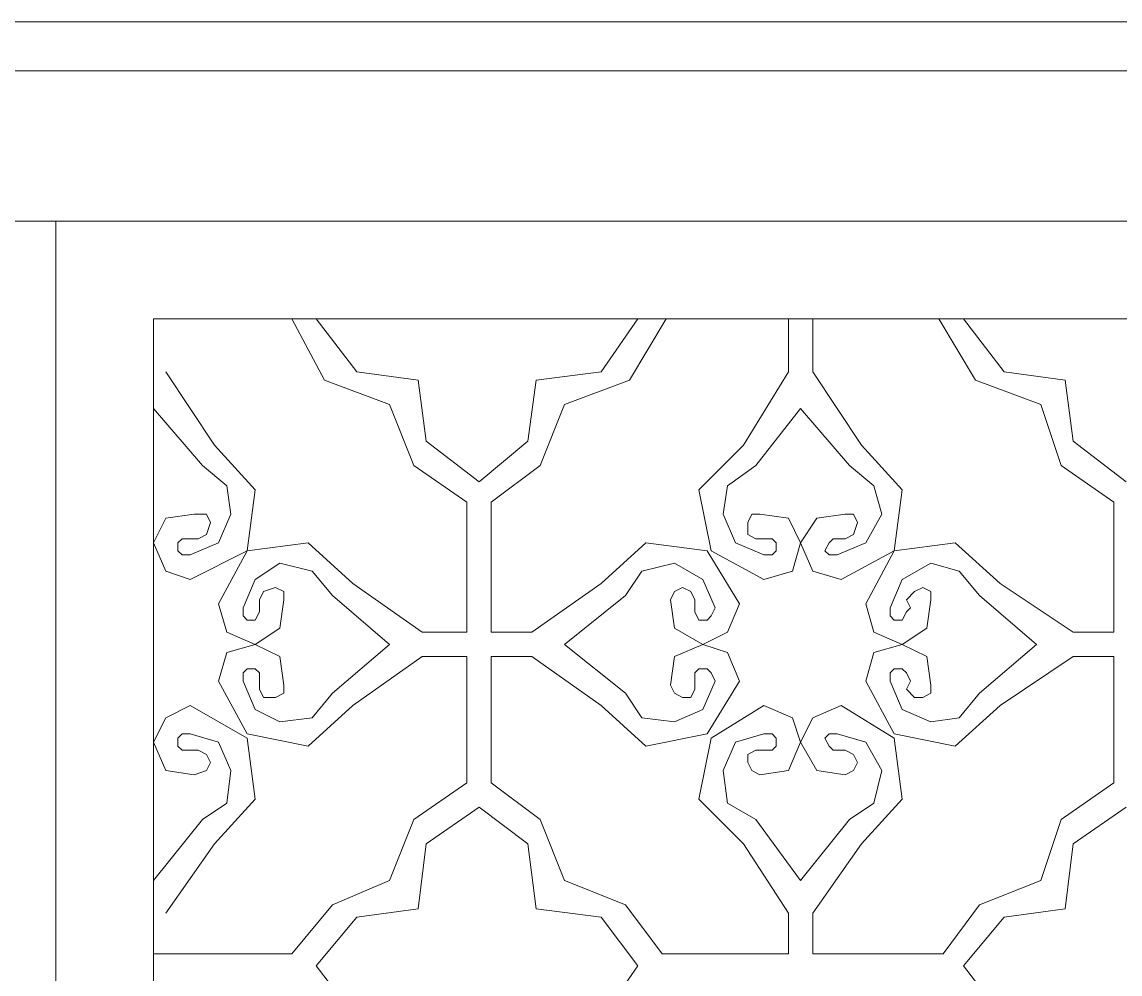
# Model space of a CAD drawing. Header units: centimetres. Extents: x -8.5 to 8.6, y -10.1 to 9.2.
# Drawn here: x -0.12 to 5.4, y 4.43 to 9.22 of the extents above; entities that cross this region are included whole.
import ezdxf

# ---------------------------------------------------------------- set-up
doc = ezdxf.new("R2010")
doc.units = ezdxf.units.CM
doc.header["$MEASUREMENT"] = 0
doc.layers.add('layer 1', color=7, linetype='Continuous')

msp = doc.modelspace()

# ---------------------------------------------------------------- linework, layer by layer
at = {"layer": 'layer 1', "color": 250, "lineweight": 0}
for points, knots in [([(-8.4921, 9.22005), (-8.4921, 9.22005), (8.56713, 9.22005), (8.56713, 9.22005), (8.56713, 9.22005), (8.56713, 9.22005), (8.56713, -10.09188), (8.56713, -10.09188), (8.56713, -10.09188), (8.56713, -10.09188), (-8.4921, -10.09188), (-8.4921, -10.09188), (-8.4921, -10.09188), (-8.4921, -10.09188), (-8.4921, 9.22005), (-8.4921, 9.22005)], [0, 0, 0, 0, 0.25, 0.25, 0.25, 0.25, 0.5, 0.5, 0.5, 0.5, 0.75, 0.75, 0.75, 0.75, 1, 1, 1, 1]), ([(-8.4921, 9.22005), (-8.4921, 9.22005), (8.56713, 9.22005), (8.56713, 9.22005), (8.56713, 9.22005), (8.56713, 9.22005), (8.56713, -10.09188), (8.56713, -10.09188), (8.56713, -10.09188), (8.56713, -10.09188), (-8.4921, -10.09188), (-8.4921, -10.09188), (-8.4921, -10.09188), (-8.4921, -10.09188), (-8.4921, 9.22005), (-8.4921, 9.22005)], [0, 0, 0, 0, 0.25, 0.25, 0.25, 0.25, 0.5, 0.5, 0.5, 0.5, 0.75, 0.75, 0.75, 0.75, 1, 1, 1, 1]), ([(-8.22578, 8.97452), (-8.22578, 8.97452), (8.32133, 8.97452), (8.32133, 8.97452), (8.32133, 8.97452), (8.32133, 8.97452), (8.32133, -9.84608), (8.32133, -9.84608), (8.32133, -9.84608), (8.32133, -9.84608), (-8.22578, -9.84608), (-8.22578, -9.84608), (-8.22578, -9.84608), (-8.22578, -9.84608), (-8.22578, 8.97452), (-8.22578, 8.97452)], [0, 0, 0, 0, 0.25, 0.25, 0.25, 0.25, 0.5, 0.5, 0.5, 0.5, 0.75, 0.75, 0.75, 0.75, 1, 1, 1, 1]), ([(-8.22578, 8.97452), (-8.22578, 8.97452), (8.32133, 8.97452), (8.32133, 8.97452), (8.32133, 8.97452), (8.32133, 8.97452), (8.32133, -9.84608), (8.32133, -9.84608), (8.32133, -9.84608), (8.32133, -9.84608), (-8.22578, -9.84608), (-8.22578, -9.84608), (-8.22578, -9.84608), (-8.22578, -9.84608), (-8.22578, 8.97452), (-8.22578, 8.97452)], [0, 0, 0, 0, 0.25, 0.25, 0.25, 0.25, 0.5, 0.5, 0.5, 0.5, 0.75, 0.75, 0.75, 0.75, 1, 1, 1, 1]), ([(-7.48865, 8.2166), (-7.48865, 8.2166), (7.56368, 8.2166), (7.56368, 8.2166), (7.56368, 8.2166), (7.56368, 8.2166), (7.56368, -9.08816), (7.56368, -9.08816), (7.56368, -9.08816), (7.56368, -9.08816), (-7.48865, -9.08816), (-7.48865, -9.08816), (-7.48865, -9.08816), (-7.48865, -9.08816), (-7.48865, 8.2166), (-7.48865, 8.2166)], [0, 0, 0, 0, 0.25, 0.25, 0.25, 0.25, 0.5, 0.5, 0.5, 0.5, 0.75, 0.75, 0.75, 0.75, 1, 1, 1, 1]), ([(-7.48865, 8.2166), (-7.48865, 8.2166), (7.56368, 8.2166), (7.56368, 8.2166), (7.56368, 8.2166), (7.56368, 8.2166), (7.56368, -9.08816), (7.56368, -9.08816), (7.56368, -9.08816), (7.56368, -9.08816), (-7.48865, -9.08816), (-7.48865, -9.08816), (-7.48865, -9.08816), (-7.48865, -9.08816), (-7.48865, 8.2166), (-7.48865, 8.2166)], [0, 0, 0, 0, 0.25, 0.25, 0.25, 0.25, 0.5, 0.5, 0.5, 0.5, 0.75, 0.75, 0.75, 0.75, 1, 1, 1, 1]), ([(0.04791, 8.2166), (0.04791, 8.2166), (0.04791, -9.08816), (0.04791, -9.08816), (0.04791, -9.08816), (0.04791, -9.08816), (0.04791, 8.2166), (0.04791, 8.2166)], [0, 0, 0, 0, 0.5, 0.5, 0.5, 0.5, 1, 1, 1, 1]), ([(7.05182, -8.59683), (7.05182, -8.59683), (7.05182, 7.72527), (7.05182, 7.72527), (7.05182, 7.72527), (7.05182, 7.72527), (0.53924, 7.72527), (0.53924, 7.72527), (0.53924, 7.72527), (0.53924, 7.72527), (0.53924, -8.59683), (0.53924, -8.59683), (0.53924, -8.59683), (0.53924, -8.59683), (7.05182, -8.59683), (7.05182, -8.59683)], [0, 0, 0, 0, 0.25, 0.25, 0.25, 0.25, 0.5, 0.5, 0.5, 0.5, 0.75, 0.75, 0.75, 0.75, 1, 1, 1, 1]), ([(1.23558, 7.72527), (1.23558, 7.72527), (1.39953, 7.41789), (1.39953, 7.41789), (1.39953, 7.41789), (1.39953, 7.41789), (1.72717, 7.29499), (1.72717, 7.29499)], [0, 0, 0, 0, 0.5, 0.5, 0.5, 0.5, 1, 1, 1, 1]), ([(1.35848, 7.72527), (1.35848, 7.72527), (1.56322, 7.45894), (1.56322, 7.45894), (1.56322, 7.45894), (1.56322, 7.45894), (1.8706, 7.41789), (1.8706, 7.41789)], [0, 0, 0, 0, 0.5, 0.5, 0.5, 0.5, 1, 1, 1, 1]), ([(3.26301, 6.27127), (3.26301, 6.27127), (3.26301, 6.31207), (3.26301, 6.31207), (3.26301, 6.31207), (3.26301, 6.31207), (3.24249, 6.35312), (3.24249, 6.35312), (3.24249, 6.35312), (3.24249, 6.35312), (3.20169, 6.37365), (3.20169, 6.37365), (3.20169, 6.37365), (3.20169, 6.37365), (3.16064, 6.35312), (3.16064, 6.35312), (3.16064, 6.35312), (3.16064, 6.35312), (3.14011, 6.31207), (3.14011, 6.31207), (3.14011, 6.31207), (3.14011, 6.31207), (3.16064, 6.16864), (3.16064, 6.16864), (3.16064, 6.16864), (3.16064, 6.16864), (3.30407, 6.08679), (3.30407, 6.08679), (3.30407, 6.08679), (3.30407, 6.08679), (3.42696, 6.14838), (3.42696, 6.14838), (3.42696, 6.14838), (3.42696, 6.14838), (3.48828, 6.29154), (3.48828, 6.29154), (3.48828, 6.29154), (3.48828, 6.29154), (3.32459, 6.55786), (3.32459, 6.55786), (3.32459, 6.55786), (3.32459, 6.55786), (3.01721, 6.59892), (3.01721, 6.59892), (3.01721, 6.59892), (3.01721, 6.59892), (2.79194, 6.39391), (2.79194, 6.39391), (2.79194, 6.39391), (2.79194, 6.39391), (2.44378, 6.14838), (2.44378, 6.14838), (2.44378, 6.14838), (2.44378, 6.14838), (2.23903, 6.14838), (2.23903, 6.14838), (2.23903, 6.14838), (2.23903, 6.14838), (2.23903, 6.80366), (2.23903, 6.80366), (2.23903, 6.80366), (2.23903, 6.80366), (2.48483, 6.98788), (2.48483, 6.98788), (2.48483, 6.98788), (2.48483, 6.98788), (2.60773, 7.29499), (2.60773, 7.29499), (2.60773, 7.29499), (2.60773, 7.29499), (2.93537, 7.41789), (2.93537, 7.41789), (2.93537, 7.41789), (2.93537, 7.41789), (3.11959, 7.72527), (3.11959, 7.72527)], [0, 0, 0, 0, 0.0526316, 0.0526316, 0.0526316, 0.0526316, 0.1052632, 0.1052632, 0.1052632, 0.1052632, 0.1578947, 0.1578947, 0.1578947, 0.1578947, 0.2105263, 0.2105263, 0.2105263, 0.2105263, 0.2631579, 0.2631579, 0.2631579, 0.2631579, 0.3157895, 0.3157895, 0.3157895, 0.3157895, 0.3684211, 0.3684211, 0.3684211, 0.3684211, 0.4210526, 0.4210526, 0.4210526, 0.4210526, 0.4736842, 0.4736842, 0.4736842, 0.4736842, 0.5263158, 0.5263158, 0.5263158, 0.5263158, 0.5789474, 0.5789474, 0.5789474, 0.5789474, 0.6315789, 0.6315789, 0.6315789, 0.6315789, 0.6842105, 0.6842105, 0.6842105, 0.6842105, 0.7368421, 0.7368421, 0.7368421, 0.7368421, 0.7894737, 0.7894737, 0.7894737, 0.7894737, 0.8421053, 0.8421053, 0.8421053, 0.8421053, 0.8947368, 0.8947368, 0.8947368, 0.8947368, 0.9473684, 0.9473684, 0.9473684, 0.9473684, 1, 1, 1, 1]), ([(2.4643, 7.41789), (2.4643, 7.41789), (2.79194, 7.45894), (2.79194, 7.45894), (2.79194, 7.45894), (2.79194, 7.45894), (2.97642, 7.72527), (2.97642, 7.72527)], [0, 0, 0, 0, 0.5, 0.5, 0.5, 0.5, 1, 1, 1, 1]), ([(3.73408, 7.72527), (3.73408, 7.72527), (3.73408, 7.45894), (3.73408, 7.45894), (3.73408, 7.45894), (3.73408, 7.45894), (3.50881, 7.09025), (3.50881, 7.09025), (3.50881, 7.09025), (3.50881, 7.09025), (3.28354, 6.86498), (3.28354, 6.86498), (3.28354, 6.86498), (3.28354, 6.86498), (3.34486, 6.55786), (3.34486, 6.55786), (3.34486, 6.55786), (3.34486, 6.55786), (3.61118, 6.41444), (3.61118, 6.41444), (3.61118, 6.41444), (3.61118, 6.41444), (3.75461, 6.45549), (3.75461, 6.45549), (3.75461, 6.45549), (3.75461, 6.45549), (3.7954, 6.59892), (3.7954, 6.59892), (3.7954, 6.59892), (3.7954, 6.59892), (3.73408, 6.72182), (3.73408, 6.72182), (3.73408, 6.72182), (3.73408, 6.72182), (3.59065, 6.74208), (3.59065, 6.74208), (3.59065, 6.74208), (3.59065, 6.74208), (3.54986, 6.74208), (3.54986, 6.74208), (3.54986, 6.74208), (3.54986, 6.74208), (3.52934, 6.70129), (3.52934, 6.70129), (3.52934, 6.70129), (3.52934, 6.70129), (3.52934, 6.63971), (3.52934, 6.63971), (3.52934, 6.63971), (3.52934, 6.63971), (3.57013, 6.61918), (3.57013, 6.61918), (3.57013, 6.61918), (3.57013, 6.61918), (3.61118, 6.61918), (3.61118, 6.61918)], [0, 0, 0, 0, 0.0714286, 0.0714286, 0.0714286, 0.0714286, 0.1428571, 0.1428571, 0.1428571, 0.1428571, 0.2142857, 0.2142857, 0.2142857, 0.2142857, 0.2857143, 0.2857143, 0.2857143, 0.2857143, 0.3571429, 0.3571429, 0.3571429, 0.3571429, 0.4285714, 0.4285714, 0.4285714, 0.4285714, 0.5, 0.5, 0.5, 0.5, 0.5714286, 0.5714286, 0.5714286, 0.5714286, 0.6428571, 0.6428571, 0.6428571, 0.6428571, 0.7142857, 0.7142857, 0.7142857, 0.7142857, 0.7857143, 0.7857143, 0.7857143, 0.7857143, 0.8571429, 0.8571429, 0.8571429, 0.8571429, 0.9285714, 0.9285714, 0.9285714, 0.9285714, 1, 1, 1, 1]), ([(3.97988, 6.61918), (3.97988, 6.61918), (4.02067, 6.61918), (4.02067, 6.61918), (4.02067, 6.61918), (4.02067, 6.61918), (4.06172, 6.63971), (4.06172, 6.63971), (4.06172, 6.63971), (4.06172, 6.63971), (4.08225, 6.70129), (4.08225, 6.70129), (4.08225, 6.70129), (4.08225, 6.70129), (4.06172, 6.74208), (4.06172, 6.74208), (4.06172, 6.74208), (4.06172, 6.74208), (4.02067, 6.74208), (4.02067, 6.74208), (4.02067, 6.74208), (4.02067, 6.74208), (3.87751, 6.72182), (3.87751, 6.72182), (3.87751, 6.72182), (3.87751, 6.72182), (3.7954, 6.59892), (3.7954, 6.59892), (3.7954, 6.59892), (3.7954, 6.59892), (3.85698, 6.45549), (3.85698, 6.45549), (3.85698, 6.45549), (3.85698, 6.45549), (4.0004, 6.41444), (4.0004, 6.41444), (4.0004, 6.41444), (4.0004, 6.41444), (4.26647, 6.55786), (4.26647, 6.55786), (4.26647, 6.55786), (4.26647, 6.55786), (4.30752, 6.86498), (4.30752, 6.86498), (4.30752, 6.86498), (4.30752, 6.86498), (4.10278, 7.09025), (4.10278, 7.09025), (4.10278, 7.09025), (4.10278, 7.09025), (3.85698, 7.45894), (3.85698, 7.45894), (3.85698, 7.45894), (3.85698, 7.45894), (3.85698, 7.72527), (3.85698, 7.72527)], [0, 0, 0, 0, 0.0714286, 0.0714286, 0.0714286, 0.0714286, 0.1428571, 0.1428571, 0.1428571, 0.1428571, 0.2142857, 0.2142857, 0.2142857, 0.2142857, 0.2857143, 0.2857143, 0.2857143, 0.2857143, 0.3571429, 0.3571429, 0.3571429, 0.3571429, 0.4285714, 0.4285714, 0.4285714, 0.4285714, 0.5, 0.5, 0.5, 0.5, 0.5714286, 0.5714286, 0.5714286, 0.5714286, 0.6428571, 0.6428571, 0.6428571, 0.6428571, 0.7142857, 0.7142857, 0.7142857, 0.7142857, 0.7857143, 0.7857143, 0.7857143, 0.7857143, 0.8571429, 0.8571429, 0.8571429, 0.8571429, 0.9285714, 0.9285714, 0.9285714, 0.9285714, 1, 1, 1, 1]), ([(4.49174, 7.72527), (4.49174, 7.72527), (4.67622, 7.41789), (4.67622, 7.41789), (4.67622, 7.41789), (4.67622, 7.41789), (5.00386, 7.29499), (5.00386, 7.29499), (5.00386, 7.29499), (5.00386, 7.29499), (5.10623, 6.98788), (5.10623, 6.98788), (5.10623, 6.98788), (5.10623, 6.98788), (5.37229, 6.80366), (5.37229, 6.80366), (5.37229, 6.80366), (5.37229, 6.80366), (5.37229, 6.14838), (5.37229, 6.14838), (5.37229, 6.14838), (5.37229, 6.14838), (5.16755, 6.14838), (5.16755, 6.14838), (5.16755, 6.14838), (5.16755, 6.14838), (4.79911, 6.39391), (4.79911, 6.39391), (4.79911, 6.39391), (4.79911, 6.39391), (4.57384, 6.59892), (4.57384, 6.59892), (4.57384, 6.59892), (4.57384, 6.59892), (4.26647, 6.55786), (4.26647, 6.55786), (4.26647, 6.55786), (4.26647, 6.55786), (4.1233, 6.29154), (4.1233, 6.29154), (4.1233, 6.29154), (4.1233, 6.29154), (4.16409, 6.14838), (4.16409, 6.14838), (4.16409, 6.14838), (4.16409, 6.14838), (4.30752, 6.08679), (4.30752, 6.08679), (4.30752, 6.08679), (4.30752, 6.08679), (4.43042, 6.16864), (4.43042, 6.16864), (4.43042, 6.16864), (4.43042, 6.16864), (4.45094, 6.31207), (4.45094, 6.31207), (4.45094, 6.31207), (4.45094, 6.31207), (4.45094, 6.35312), (4.45094, 6.35312), (4.45094, 6.35312), (4.45094, 6.35312), (4.40989, 6.37365), (4.40989, 6.37365), (4.40989, 6.37365), (4.40989, 6.37365), (4.36884, 6.35312), (4.36884, 6.35312), (4.36884, 6.35312), (4.36884, 6.35312), (4.32805, 6.31207), (4.32805, 6.31207), (4.32805, 6.31207), (4.32805, 6.31207), (4.34857, 6.27127), (4.34857, 6.27127)], [0, 0, 0, 0, 0.0526316, 0.0526316, 0.0526316, 0.0526316, 0.1052632, 0.1052632, 0.1052632, 0.1052632, 0.1578947, 0.1578947, 0.1578947, 0.1578947, 0.2105263, 0.2105263, 0.2105263, 0.2105263, 0.2631579, 0.2631579, 0.2631579, 0.2631579, 0.3157895, 0.3157895, 0.3157895, 0.3157895, 0.3684211, 0.3684211, 0.3684211, 0.3684211, 0.4210526, 0.4210526, 0.4210526, 0.4210526, 0.4736842, 0.4736842, 0.4736842, 0.4736842, 0.5263158, 0.5263158, 0.5263158, 0.5263158, 0.5789474, 0.5789474, 0.5789474, 0.5789474, 0.6315789, 0.6315789, 0.6315789, 0.6315789, 0.6842105, 0.6842105, 0.6842105, 0.6842105, 0.7368421, 0.7368421, 0.7368421, 0.7368421, 0.7894737, 0.7894737, 0.7894737, 0.7894737, 0.8421053, 0.8421053, 0.8421053, 0.8421053, 0.8947368, 0.8947368, 0.8947368, 0.8947368, 0.9473684, 0.9473684, 0.9473684, 0.9473684, 1, 1, 1, 1]), ([(4.61463, 7.72527), (4.61463, 7.72527), (4.81938, 7.45894), (4.81938, 7.45894), (4.81938, 7.45894), (4.81938, 7.45894), (5.12676, 7.41789), (5.12676, 7.41789)], [0, 0, 0, 0, 0.5, 0.5, 0.5, 0.5, 1, 1, 1, 1]), ([(0.72372, 6.61918), (0.72372, 6.61918), (0.76451, 6.61918), (0.76451, 6.61918), (0.76451, 6.61918), (0.76451, 6.61918), (0.80556, 6.63971), (0.80556, 6.63971), (0.80556, 6.63971), (0.80556, 6.63971), (0.82609, 6.70129), (0.82609, 6.70129), (0.82609, 6.70129), (0.82609, 6.70129), (0.80556, 6.74208), (0.80556, 6.74208), (0.80556, 6.74208), (0.80556, 6.74208), (0.74398, 6.74208), (0.74398, 6.74208), (0.74398, 6.74208), (0.74398, 6.74208), (0.60082, 6.72182), (0.60082, 6.72182), (0.60082, 6.72182), (0.60082, 6.72182), (0.53924, 6.59892), (0.53924, 6.59892), (0.53924, 6.59892), (0.53924, 6.59892), (0.60082, 6.45549), (0.60082, 6.45549), (0.60082, 6.45549), (0.60082, 6.45549), (0.72372, 6.41444), (0.72372, 6.41444), (0.72372, 6.41444), (0.72372, 6.41444), (1.01031, 6.55786), (1.01031, 6.55786), (1.01031, 6.55786), (1.01031, 6.55786), (1.05136, 6.86498), (1.05136, 6.86498), (1.05136, 6.86498), (1.05136, 6.86498), (0.84662, 7.09025), (0.84662, 7.09025), (0.84662, 7.09025), (0.84662, 7.09025), (0.60082, 7.45894), (0.60082, 7.45894)], [0, 0, 0, 0, 0.0769231, 0.0769231, 0.0769231, 0.0769231, 0.1538462, 0.1538462, 0.1538462, 0.1538462, 0.2307692, 0.2307692, 0.2307692, 0.2307692, 0.3076923, 0.3076923, 0.3076923, 0.3076923, 0.3846154, 0.3846154, 0.3846154, 0.3846154, 0.4615385, 0.4615385, 0.4615385, 0.4615385, 0.5384615, 0.5384615, 0.5384615, 0.5384615, 0.6153846, 0.6153846, 0.6153846, 0.6153846, 0.6923077, 0.6923077, 0.6923077, 0.6923077, 0.7692308, 0.7692308, 0.7692308, 0.7692308, 0.8461538, 0.8461538, 0.8461538, 0.8461538, 0.9230769, 0.9230769, 0.9230769, 0.9230769, 1, 1, 1, 1]), ([(1.8706, 7.41789), (1.8706, 7.41789), (1.91139, 7.11077), (1.91139, 7.11077), (1.91139, 7.11077), (1.91139, 7.11077), (2.17771, 6.90603), (2.17771, 6.90603)], [0, 0, 0, 0, 0.5, 0.5, 0.5, 0.5, 1, 1, 1, 1]), ([(2.17771, 6.90603), (2.17771, 6.90603), (2.42351, 7.11077), (2.42351, 7.11077), (2.42351, 7.11077), (2.42351, 7.11077), (2.4643, 7.41789), (2.4643, 7.41789)], [0, 0, 0, 0, 0.5, 0.5, 0.5, 0.5, 1, 1, 1, 1]), ([(5.12676, 7.41789), (5.12676, 7.41789), (5.16755, 7.11077), (5.16755, 7.11077), (5.16755, 7.11077), (5.16755, 7.11077), (5.43387, 6.90603), (5.43387, 6.90603)], [0, 0, 0, 0, 0.5, 0.5, 0.5, 0.5, 1, 1, 1, 1]), ([(1.72717, 7.29499), (1.72717, 7.29499), (1.85007, 6.98788), (1.85007, 6.98788), (1.85007, 6.98788), (1.85007, 6.98788), (2.11613, 6.80366), (2.11613, 6.80366)], [0, 0, 0, 0, 0.5, 0.5, 0.5, 0.5, 1, 1, 1, 1]), ([(3.57013, 6.98788), (3.57013, 6.98788), (3.7954, 7.27473), (3.7954, 7.27473), (3.7954, 7.27473), (3.7954, 7.27473), (4.04119, 6.98788), (4.04119, 6.98788)], [0, 0, 0, 0, 0.5, 0.5, 0.5, 0.5, 1, 1, 1, 1]), ([(0.72372, 6.53734), (0.72372, 6.53734), (0.86688, 6.59892), (0.86688, 6.59892), (0.86688, 6.59892), (0.86688, 6.59892), (0.92846, 6.74208), (0.92846, 6.74208), (0.92846, 6.74208), (0.92846, 6.74208), (0.90794, 6.8855), (0.90794, 6.8855), (0.90794, 6.8855), (0.90794, 6.8855), (0.78504, 6.98788), (0.78504, 6.98788)], [0, 0, 0, 0, 0.25, 0.25, 0.25, 0.25, 0.5, 0.5, 0.5, 0.5, 0.75, 0.75, 0.75, 0.75, 1, 1, 1, 1]), ([(3.57013, 6.98788), (3.57013, 6.98788), (3.42696, 6.8855), (3.42696, 6.8855), (3.42696, 6.8855), (3.42696, 6.8855), (3.40644, 6.74208), (3.40644, 6.74208), (3.40644, 6.74208), (3.40644, 6.74208), (3.46776, 6.59892), (3.46776, 6.59892), (3.46776, 6.59892), (3.46776, 6.59892), (3.61118, 6.53734), (3.61118, 6.53734)], [0, 0, 0, 0, 0.25, 0.25, 0.25, 0.25, 0.5, 0.5, 0.5, 0.5, 0.75, 0.75, 0.75, 0.75, 1, 1, 1, 1]), ([(3.97988, 6.53734), (3.97988, 6.53734), (4.1233, 6.59892), (4.1233, 6.59892), (4.1233, 6.59892), (4.1233, 6.59892), (4.20515, 6.74208), (4.20515, 6.74208), (4.20515, 6.74208), (4.20515, 6.74208), (4.16409, 6.8855), (4.16409, 6.8855), (4.16409, 6.8855), (4.16409, 6.8855), (4.04119, 6.98788), (4.04119, 6.98788)], [0, 0, 0, 0, 0.25, 0.25, 0.25, 0.25, 0.5, 0.5, 0.5, 0.5, 0.75, 0.75, 0.75, 0.75, 1, 1, 1, 1]), ([(0.72372, 6.61918), (0.72372, 6.61918), (0.68267, 6.61918), (0.68267, 6.61918), (0.68267, 6.61918), (0.68267, 6.61918), (0.66214, 6.59892), (0.66214, 6.59892), (0.66214, 6.59892), (0.66214, 6.59892), (0.66214, 6.55786), (0.66214, 6.55786), (0.66214, 6.55786), (0.66214, 6.55786), (0.68267, 6.53734), (0.68267, 6.53734), (0.68267, 6.53734), (0.68267, 6.53734), (0.72372, 6.53734), (0.72372, 6.53734)], [0, 0, 0, 0, 0.2, 0.2, 0.2, 0.2, 0.4, 0.4, 0.4, 0.4, 0.6, 0.6, 0.6, 0.6, 0.8, 0.8, 0.8, 0.8, 1, 1, 1, 1]), ([(1.89086, 6.14838), (1.89086, 6.14838), (1.54269, 6.39391), (1.54269, 6.39391), (1.54269, 6.39391), (1.54269, 6.39391), (1.31742, 6.59892), (1.31742, 6.59892), (1.31742, 6.59892), (1.31742, 6.59892), (1.01031, 6.55786), (1.01031, 6.55786), (1.01031, 6.55786), (1.01031, 6.55786), (0.86688, 6.29154), (0.86688, 6.29154), (0.86688, 6.29154), (0.86688, 6.29154), (0.90794, 6.14838), (0.90794, 6.14838), (0.90794, 6.14838), (0.90794, 6.14838), (1.05136, 6.08679), (1.05136, 6.08679), (1.05136, 6.08679), (1.05136, 6.08679), (1.17426, 6.16864), (1.17426, 6.16864), (1.17426, 6.16864), (1.17426, 6.16864), (1.19452, 6.31207), (1.19452, 6.31207), (1.19452, 6.31207), (1.19452, 6.31207), (1.19452, 6.35312), (1.19452, 6.35312), (1.19452, 6.35312), (1.19452, 6.35312), (1.15373, 6.37365), (1.15373, 6.37365), (1.15373, 6.37365), (1.15373, 6.37365), (1.09215, 6.35312), (1.09215, 6.35312), (1.09215, 6.35312), (1.09215, 6.35312), (1.07189, 6.31207), (1.07189, 6.31207), (1.07189, 6.31207), (1.07189, 6.31207), (1.07189, 6.27127), (1.07189, 6.27127)], [0, 0, 0, 0, 0.0769231, 0.0769231, 0.0769231, 0.0769231, 0.1538462, 0.1538462, 0.1538462, 0.1538462, 0.2307692, 0.2307692, 0.2307692, 0.2307692, 0.3076923, 0.3076923, 0.3076923, 0.3076923, 0.3846154, 0.3846154, 0.3846154, 0.3846154, 0.4615385, 0.4615385, 0.4615385, 0.4615385, 0.5384615, 0.5384615, 0.5384615, 0.5384615, 0.6153846, 0.6153846, 0.6153846, 0.6153846, 0.6923077, 0.6923077, 0.6923077, 0.6923077, 0.7692308, 0.7692308, 0.7692308, 0.7692308, 0.8461538, 0.8461538, 0.8461538, 0.8461538, 0.9230769, 0.9230769, 0.9230769, 0.9230769, 1, 1, 1, 1]), ([(3.61118, 6.53734), (3.61118, 6.53734), (3.65224, 6.53734), (3.65224, 6.53734), (3.65224, 6.53734), (3.65224, 6.53734), (3.67276, 6.55786), (3.67276, 6.55786), (3.67276, 6.55786), (3.67276, 6.55786), (3.67276, 6.59892), (3.67276, 6.59892), (3.67276, 6.59892), (3.67276, 6.59892), (3.65224, 6.61918), (3.65224, 6.61918), (3.65224, 6.61918), (3.65224, 6.61918), (3.61118, 6.61918), (3.61118, 6.61918)], [0, 0, 0, 0, 0.2, 0.2, 0.2, 0.2, 0.4, 0.4, 0.4, 0.4, 0.6, 0.6, 0.6, 0.6, 0.8, 0.8, 0.8, 0.8, 1, 1, 1, 1]), ([(3.97988, 6.61918), (3.97988, 6.61918), (3.95935, 6.61918), (3.95935, 6.61918), (3.95935, 6.61918), (3.95935, 6.61918), (3.93882, 6.59892), (3.93882, 6.59892), (3.93882, 6.59892), (3.93882, 6.59892), (3.9183, 6.55786), (3.9183, 6.55786), (3.9183, 6.55786), (3.9183, 6.55786), (3.93882, 6.53734), (3.93882, 6.53734), (3.93882, 6.53734), (3.93882, 6.53734), (3.97988, 6.53734), (3.97988, 6.53734)], [0, 0, 0, 0, 0.2, 0.2, 0.2, 0.2, 0.4, 0.4, 0.4, 0.4, 0.6, 0.6, 0.6, 0.6, 0.8, 0.8, 0.8, 0.8, 1, 1, 1, 1]), ([(1.44032, 6.33259), (1.44032, 6.33259), (1.33795, 6.45549), (1.33795, 6.45549), (1.33795, 6.45549), (1.33795, 6.45549), (1.17426, 6.49654), (1.17426, 6.49654), (1.17426, 6.49654), (1.17426, 6.49654), (1.05136, 6.41444), (1.05136, 6.41444), (1.05136, 6.41444), (1.05136, 6.41444), (0.98978, 6.27127), (0.98978, 6.27127)], [0, 0, 0, 0, 0.25, 0.25, 0.25, 0.25, 0.5, 0.5, 0.5, 0.5, 0.75, 0.75, 0.75, 0.75, 1, 1, 1, 1]), ([(3.36538, 6.27127), (3.36538, 6.27127), (3.30407, 6.41444), (3.30407, 6.41444), (3.30407, 6.41444), (3.30407, 6.41444), (3.16064, 6.49654), (3.16064, 6.49654), (3.16064, 6.49654), (3.16064, 6.49654), (2.99695, 6.45549), (2.99695, 6.45549), (2.99695, 6.45549), (2.99695, 6.45549), (2.91484, 6.33259), (2.91484, 6.33259)], [0, 0, 0, 0, 0.25, 0.25, 0.25, 0.25, 0.5, 0.5, 0.5, 0.5, 0.75, 0.75, 0.75, 0.75, 1, 1, 1, 1]), ([(4.69648, 6.33259), (4.69648, 6.33259), (4.59411, 6.45549), (4.59411, 6.45549), (4.59411, 6.45549), (4.59411, 6.45549), (4.45094, 6.49654), (4.45094, 6.49654), (4.45094, 6.49654), (4.45094, 6.49654), (4.30752, 6.41444), (4.30752, 6.41444), (4.30752, 6.41444), (4.30752, 6.41444), (4.24594, 6.27127), (4.24594, 6.27127)], [0, 0, 0, 0, 0.25, 0.25, 0.25, 0.25, 0.5, 0.5, 0.5, 0.5, 0.75, 0.75, 0.75, 0.75, 1, 1, 1, 1]), ([(1.44032, 6.33259), (1.44032, 6.33259), (1.72717, 6.08679), (1.72717, 6.08679), (1.72717, 6.08679), (1.72717, 6.08679), (1.44032, 5.841), (1.44032, 5.841)], [0, 0, 0, 0, 0.5, 0.5, 0.5, 0.5, 1, 1, 1, 1]), ([(2.91484, 5.841), (2.91484, 5.841), (2.60773, 6.08679), (2.60773, 6.08679), (2.60773, 6.08679), (2.60773, 6.08679), (2.91484, 6.33259), (2.91484, 6.33259)], [0, 0, 0, 0, 0.5, 0.5, 0.5, 0.5, 1, 1, 1, 1]), ([(4.69648, 6.33259), (4.69648, 6.33259), (4.98333, 6.08679), (4.98333, 6.08679), (4.98333, 6.08679), (4.98333, 6.08679), (4.69648, 5.841), (4.69648, 5.841)], [0, 0, 0, 0, 0.5, 0.5, 0.5, 0.5, 1, 1, 1, 1]), ([(0.98978, 6.27127), (0.98978, 6.27127), (0.98978, 6.23022), (0.98978, 6.23022), (0.98978, 6.23022), (0.98978, 6.23022), (1.01031, 6.20969), (1.01031, 6.20969), (1.01031, 6.20969), (1.01031, 6.20969), (1.05136, 6.20969), (1.05136, 6.20969), (1.05136, 6.20969), (1.05136, 6.20969), (1.07189, 6.25075), (1.07189, 6.25075), (1.07189, 6.25075), (1.07189, 6.25075), (1.07189, 6.27127), (1.07189, 6.27127)], [0, 0, 0, 0, 0.2, 0.2, 0.2, 0.2, 0.4, 0.4, 0.4, 0.4, 0.6, 0.6, 0.6, 0.6, 0.8, 0.8, 0.8, 0.8, 1, 1, 1, 1]), ([(3.26301, 6.27127), (3.26301, 6.27127), (3.26301, 6.25075), (3.26301, 6.25075), (3.26301, 6.25075), (3.26301, 6.25075), (3.28354, 6.20969), (3.28354, 6.20969), (3.28354, 6.20969), (3.28354, 6.20969), (3.32459, 6.20969), (3.32459, 6.20969), (3.32459, 6.20969), (3.32459, 6.20969), (3.34486, 6.23022), (3.34486, 6.23022), (3.34486, 6.23022), (3.34486, 6.23022), (3.36538, 6.27127), (3.36538, 6.27127)], [0, 0, 0, 0, 0.2, 0.2, 0.2, 0.2, 0.4, 0.4, 0.4, 0.4, 0.6, 0.6, 0.6, 0.6, 0.8, 0.8, 0.8, 0.8, 1, 1, 1, 1]), ([(4.24594, 6.27127), (4.24594, 6.27127), (4.24594, 6.23022), (4.24594, 6.23022), (4.24594, 6.23022), (4.24594, 6.23022), (4.26647, 6.20969), (4.26647, 6.20969), (4.26647, 6.20969), (4.26647, 6.20969), (4.30752, 6.20969), (4.30752, 6.20969), (4.30752, 6.20969), (4.30752, 6.20969), (4.32805, 6.25075), (4.32805, 6.25075), (4.32805, 6.25075), (4.32805, 6.25075), (4.34857, 6.27127), (4.34857, 6.27127)], [0, 0, 0, 0, 0.2, 0.2, 0.2, 0.2, 0.4, 0.4, 0.4, 0.4, 0.6, 0.6, 0.6, 0.6, 0.8, 0.8, 0.8, 0.8, 1, 1, 1, 1]), ([(1.07189, 5.90258), (1.07189, 5.90258), (1.07189, 5.86152), (1.07189, 5.86152), (1.07189, 5.86152), (1.07189, 5.86152), (1.09215, 5.82073), (1.09215, 5.82073), (1.09215, 5.82073), (1.09215, 5.82073), (1.15373, 5.82073), (1.15373, 5.82073), (1.15373, 5.82073), (1.15373, 5.82073), (1.19452, 5.841), (1.19452, 5.841), (1.19452, 5.841), (1.19452, 5.841), (1.19452, 5.88205), (1.19452, 5.88205), (1.19452, 5.88205), (1.19452, 5.88205), (1.17426, 6.02548), (1.17426, 6.02548), (1.17426, 6.02548), (1.17426, 6.02548), (1.05136, 6.08679), (1.05136, 6.08679), (1.05136, 6.08679), (1.05136, 6.08679), (0.90794, 6.046), (0.90794, 6.046), (0.90794, 6.046), (0.90794, 6.046), (0.86688, 5.90258), (0.86688, 5.90258), (0.86688, 5.90258), (0.86688, 5.90258), (1.01031, 5.63625), (1.01031, 5.63625), (1.01031, 5.63625), (1.01031, 5.63625), (1.31742, 5.57494), (1.31742, 5.57494), (1.31742, 5.57494), (1.31742, 5.57494), (1.54269, 5.77968), (1.54269, 5.77968), (1.54269, 5.77968), (1.54269, 5.77968), (1.89086, 6.02548), (1.89086, 6.02548)], [0, 0, 0, 0, 0.0769231, 0.0769231, 0.0769231, 0.0769231, 0.1538462, 0.1538462, 0.1538462, 0.1538462, 0.2307692, 0.2307692, 0.2307692, 0.2307692, 0.3076923, 0.3076923, 0.3076923, 0.3076923, 0.3846154, 0.3846154, 0.3846154, 0.3846154, 0.4615385, 0.4615385, 0.4615385, 0.4615385, 0.5384615, 0.5384615, 0.5384615, 0.5384615, 0.6153846, 0.6153846, 0.6153846, 0.6153846, 0.6923077, 0.6923077, 0.6923077, 0.6923077, 0.7692308, 0.7692308, 0.7692308, 0.7692308, 0.8461538, 0.8461538, 0.8461538, 0.8461538, 0.9230769, 0.9230769, 0.9230769, 0.9230769, 1, 1, 1, 1]), ([(3.61118, 5.55441), (3.61118, 5.55441), (3.57013, 5.55441), (3.57013, 5.55441), (3.57013, 5.55441), (3.57013, 5.55441), (3.52934, 5.53388), (3.52934, 5.53388), (3.52934, 5.53388), (3.52934, 5.53388), (3.52934, 5.49283), (3.52934, 5.49283), (3.52934, 5.49283), (3.52934, 5.49283), (3.54986, 5.45204), (3.54986, 5.45204), (3.54986, 5.45204), (3.54986, 5.45204), (3.59065, 5.43151), (3.59065, 5.43151), (3.59065, 5.43151), (3.59065, 5.43151), (3.73408, 5.45204), (3.73408, 5.45204), (3.73408, 5.45204), (3.73408, 5.45204), (3.7954, 5.59546), (3.7954, 5.59546), (3.7954, 5.59546), (3.7954, 5.59546), (3.75461, 5.7181), (3.75461, 5.7181), (3.75461, 5.7181), (3.75461, 5.7181), (3.61118, 5.77968), (3.61118, 5.77968), (3.61118, 5.77968), (3.61118, 5.77968), (3.34486, 5.61573), (3.34486, 5.61573), (3.34486, 5.61573), (3.34486, 5.61573), (3.28354, 5.30861), (3.28354, 5.30861), (3.28354, 5.30861), (3.28354, 5.30861), (3.50881, 5.08334), (3.50881, 5.08334), (3.50881, 5.08334), (3.50881, 5.08334), (3.73408, 4.73517), (3.73408, 4.73517), (3.73408, 4.73517), (3.73408, 4.73517), (3.73408, 4.53043), (3.73408, 4.53043), (3.73408, 4.53043), (3.73408, 4.53043), (3.09932, 4.53043), (3.09932, 4.53043), (3.09932, 4.53043), (3.09932, 4.53043), (2.91484, 4.77623), (2.91484, 4.77623), (2.91484, 4.77623), (2.91484, 4.77623), (2.60773, 4.89913), (2.60773, 4.89913), (2.60773, 4.89913), (2.60773, 4.89913), (2.48483, 5.20624), (2.48483, 5.20624), (2.48483, 5.20624), (2.48483, 5.20624), (2.23903, 5.39046), (2.23903, 5.39046), (2.23903, 5.39046), (2.23903, 5.39046), (2.23903, 6.02548), (2.23903, 6.02548), (2.23903, 6.02548), (2.23903, 6.02548), (2.44378, 6.02548), (2.44378, 6.02548), (2.44378, 6.02548), (2.44378, 6.02548), (2.79194, 5.77968), (2.79194, 5.77968), (2.79194, 5.77968), (2.79194, 5.77968), (3.01721, 5.57494), (3.01721, 5.57494), (3.01721, 5.57494), (3.01721, 5.57494), (3.32459, 5.63625), (3.32459, 5.63625), (3.32459, 5.63625), (3.32459, 5.63625), (3.48828, 5.90258), (3.48828, 5.90258), (3.48828, 5.90258), (3.48828, 5.90258), (3.42696, 6.046), (3.42696, 6.046), (3.42696, 6.046), (3.42696, 6.046), (3.30407, 6.08679), (3.30407, 6.08679), (3.30407, 6.08679), (3.30407, 6.08679), (3.16064, 6.02548), (3.16064, 6.02548), (3.16064, 6.02548), (3.16064, 6.02548), (3.14011, 5.88205), (3.14011, 5.88205), (3.14011, 5.88205), (3.14011, 5.88205), (3.16064, 5.841), (3.16064, 5.841), (3.16064, 5.841), (3.16064, 5.841), (3.20169, 5.82073), (3.20169, 5.82073), (3.20169, 5.82073), (3.20169, 5.82073), (3.24249, 5.82073), (3.24249, 5.82073), (3.24249, 5.82073), (3.24249, 5.82073), (3.26301, 5.86152), (3.26301, 5.86152), (3.26301, 5.86152), (3.26301, 5.86152), (3.26301, 5.90258), (3.26301, 5.90258)], [0, 0, 0, 0, 0.0294118, 0.0294118, 0.0294118, 0.0294118, 0.0588235, 0.0588235, 0.0588235, 0.0588235, 0.0882353, 0.0882353, 0.0882353, 0.0882353, 0.1176471, 0.1176471, 0.1176471, 0.1176471, 0.1470588, 0.1470588, 0.1470588, 0.1470588, 0.1764706, 0.1764706, 0.1764706, 0.1764706, 0.2058824, 0.2058824, 0.2058824, 0.2058824, 0.2352941, 0.2352941, 0.2352941, 0.2352941, 0.2647059, 0.2647059, 0.2647059, 0.2647059, 0.2941176, 0.2941176, 0.2941176, 0.2941176, 0.3235294, 0.3235294, 0.3235294, 0.3235294, 0.3529412, 0.3529412, 0.3529412, 0.3529412, 0.3823529, 0.3823529, 0.3823529, 0.3823529, 0.4117647, 0.4117647, 0.4117647, 0.4117647, 0.4411765, 0.4411765, 0.4411765, 0.4411765, 0.4705882, 0.4705882, 0.4705882, 0.4705882, 0.5, 0.5, 0.5, 0.5, 0.5294118, 0.5294118, 0.5294118, 0.5294118, 0.5588235, 0.5588235, 0.5588235, 0.5588235, 0.5882353, 0.5882353, 0.5882353, 0.5882353, 0.6176471, 0.6176471, 0.6176471, 0.6176471, 0.6470588, 0.6470588, 0.6470588, 0.6470588, 0.6764706, 0.6764706, 0.6764706, 0.6764706, 0.7058824, 0.7058824, 0.7058824, 0.7058824, 0.7352941, 0.7352941, 0.7352941, 0.7352941, 0.7647059, 0.7647059, 0.7647059, 0.7647059, 0.7941176, 0.7941176, 0.7941176, 0.7941176, 0.8235294, 0.8235294, 0.8235294, 0.8235294, 0.8529412, 0.8529412, 0.8529412, 0.8529412, 0.8823529, 0.8823529, 0.8823529, 0.8823529, 0.9117647, 0.9117647, 0.9117647, 0.9117647, 0.9411765, 0.9411765, 0.9411765, 0.9411765, 0.9705882, 0.9705882, 0.9705882, 0.9705882, 1, 1, 1, 1]), ([(4.34857, 5.90258), (4.34857, 5.90258), (4.32805, 5.86152), (4.32805, 5.86152), (4.32805, 5.86152), (4.32805, 5.86152), (4.36884, 5.82073), (4.36884, 5.82073), (4.36884, 5.82073), (4.36884, 5.82073), (4.40989, 5.82073), (4.40989, 5.82073), (4.40989, 5.82073), (4.40989, 5.82073), (4.45094, 5.841), (4.45094, 5.841), (4.45094, 5.841), (4.45094, 5.841), (4.45094, 5.88205), (4.45094, 5.88205), (4.45094, 5.88205), (4.45094, 5.88205), (4.43042, 6.02548), (4.43042, 6.02548), (4.43042, 6.02548), (4.43042, 6.02548), (4.30752, 6.08679), (4.30752, 6.08679), (4.30752, 6.08679), (4.30752, 6.08679), (4.16409, 6.046), (4.16409, 6.046), (4.16409, 6.046), (4.16409, 6.046), (4.1233, 5.90258), (4.1233, 5.90258), (4.1233, 5.90258), (4.1233, 5.90258), (4.26647, 5.63625), (4.26647, 5.63625), (4.26647, 5.63625), (4.26647, 5.63625), (4.57384, 5.57494), (4.57384, 5.57494), (4.57384, 5.57494), (4.57384, 5.57494), (4.79911, 5.77968), (4.79911, 5.77968), (4.79911, 5.77968), (4.79911, 5.77968), (5.16755, 6.02548), (5.16755, 6.02548), (5.16755, 6.02548), (5.16755, 6.02548), (5.37229, 6.02548), (5.37229, 6.02548), (5.37229, 6.02548), (5.37229, 6.02548), (5.37229, 5.39046), (5.37229, 5.39046), (5.37229, 5.39046), (5.37229, 5.39046), (5.10623, 5.20624), (5.10623, 5.20624), (5.10623, 5.20624), (5.10623, 5.20624), (5.00386, 4.89913), (5.00386, 4.89913), (5.00386, 4.89913), (5.00386, 4.89913), (4.69648, 4.77623), (4.69648, 4.77623), (4.69648, 4.77623), (4.69648, 4.77623), (4.51226, 4.53043), (4.51226, 4.53043), (4.51226, 4.53043), (4.51226, 4.53043), (3.85698, 4.53043), (3.85698, 4.53043), (3.85698, 4.53043), (3.85698, 4.53043), (3.85698, 4.73517), (3.85698, 4.73517), (3.85698, 4.73517), (3.85698, 4.73517), (4.10278, 5.08334), (4.10278, 5.08334), (4.10278, 5.08334), (4.10278, 5.08334), (4.30752, 5.30861), (4.30752, 5.30861), (4.30752, 5.30861), (4.30752, 5.30861), (4.26647, 5.61573), (4.26647, 5.61573), (4.26647, 5.61573), (4.26647, 5.61573), (4.0004, 5.77968), (4.0004, 5.77968), (4.0004, 5.77968), (4.0004, 5.77968), (3.85698, 5.7181), (3.85698, 5.7181), (3.85698, 5.7181), (3.85698, 5.7181), (3.7954, 5.59546), (3.7954, 5.59546), (3.7954, 5.59546), (3.7954, 5.59546), (3.87751, 5.45204), (3.87751, 5.45204), (3.87751, 5.45204), (3.87751, 5.45204), (4.02067, 5.43151), (4.02067, 5.43151), (4.02067, 5.43151), (4.02067, 5.43151), (4.06172, 5.45204), (4.06172, 5.45204), (4.06172, 5.45204), (4.06172, 5.45204), (4.08225, 5.49283), (4.08225, 5.49283), (4.08225, 5.49283), (4.08225, 5.49283), (4.06172, 5.53388), (4.06172, 5.53388), (4.06172, 5.53388), (4.06172, 5.53388), (4.02067, 5.55441), (4.02067, 5.55441), (4.02067, 5.55441), (4.02067, 5.55441), (3.97988, 5.55441), (3.97988, 5.55441)], [0, 0, 0, 0, 0.0294118, 0.0294118, 0.0294118, 0.0294118, 0.0588235, 0.0588235, 0.0588235, 0.0588235, 0.0882353, 0.0882353, 0.0882353, 0.0882353, 0.1176471, 0.1176471, 0.1176471, 0.1176471, 0.1470588, 0.1470588, 0.1470588, 0.1470588, 0.1764706, 0.1764706, 0.1764706, 0.1764706, 0.2058824, 0.2058824, 0.2058824, 0.2058824, 0.2352941, 0.2352941, 0.2352941, 0.2352941, 0.2647059, 0.2647059, 0.2647059, 0.2647059, 0.2941176, 0.2941176, 0.2941176, 0.2941176, 0.3235294, 0.3235294, 0.3235294, 0.3235294, 0.3529412, 0.3529412, 0.3529412, 0.3529412, 0.3823529, 0.3823529, 0.3823529, 0.3823529, 0.4117647, 0.4117647, 0.4117647, 0.4117647, 0.4411765, 0.4411765, 0.4411765, 0.4411765, 0.4705882, 0.4705882, 0.4705882, 0.4705882, 0.5, 0.5, 0.5, 0.5, 0.5294118, 0.5294118, 0.5294118, 0.5294118, 0.5588235, 0.5588235, 0.5588235, 0.5588235, 0.5882353, 0.5882353, 0.5882353, 0.5882353, 0.6176471, 0.6176471, 0.6176471, 0.6176471, 0.6470588, 0.6470588, 0.6470588, 0.6470588, 0.6764706, 0.6764706, 0.6764706, 0.6764706, 0.7058824, 0.7058824, 0.7058824, 0.7058824, 0.7352941, 0.7352941, 0.7352941, 0.7352941, 0.7647059, 0.7647059, 0.7647059, 0.7647059, 0.7941176, 0.7941176, 0.7941176, 0.7941176, 0.8235294, 0.8235294, 0.8235294, 0.8235294, 0.8529412, 0.8529412, 0.8529412, 0.8529412, 0.8823529, 0.8823529, 0.8823529, 0.8823529, 0.9117647, 0.9117647, 0.9117647, 0.9117647, 0.9411765, 0.9411765, 0.9411765, 0.9411765, 0.9705882, 0.9705882, 0.9705882, 0.9705882, 1, 1, 1, 1]), ([(1.89086, 6.02548), (1.89086, 6.02548), (2.11613, 6.02548), (2.11613, 6.02548), (2.11613, 6.02548), (2.11613, 6.02548), (2.11613, 5.39046), (2.11613, 5.39046)], [0, 0, 0, 0, 0.5, 0.5, 0.5, 0.5, 1, 1, 1, 1]), ([(1.07189, 5.90258), (1.07189, 5.90258), (1.07189, 5.94337), (1.07189, 5.94337), (1.07189, 5.94337), (1.07189, 5.94337), (1.05136, 5.9639), (1.05136, 5.9639), (1.05136, 5.9639), (1.05136, 5.9639), (1.01031, 5.9639), (1.01031, 5.9639), (1.01031, 5.9639), (1.01031, 5.9639), (0.98978, 5.94337), (0.98978, 5.94337), (0.98978, 5.94337), (0.98978, 5.94337), (0.98978, 5.90258), (0.98978, 5.90258)], [0, 0, 0, 0, 0.2, 0.2, 0.2, 0.2, 0.4, 0.4, 0.4, 0.4, 0.6, 0.6, 0.6, 0.6, 0.8, 0.8, 0.8, 0.8, 1, 1, 1, 1]), ([(3.36538, 5.90258), (3.36538, 5.90258), (3.34486, 5.94337), (3.34486, 5.94337), (3.34486, 5.94337), (3.34486, 5.94337), (3.32459, 5.9639), (3.32459, 5.9639), (3.32459, 5.9639), (3.32459, 5.9639), (3.28354, 5.9639), (3.28354, 5.9639), (3.28354, 5.9639), (3.28354, 5.9639), (3.26301, 5.94337), (3.26301, 5.94337), (3.26301, 5.94337), (3.26301, 5.94337), (3.26301, 5.90258), (3.26301, 5.90258)], [0, 0, 0, 0, 0.2, 0.2, 0.2, 0.2, 0.4, 0.4, 0.4, 0.4, 0.6, 0.6, 0.6, 0.6, 0.8, 0.8, 0.8, 0.8, 1, 1, 1, 1]), ([(4.34857, 5.90258), (4.34857, 5.90258), (4.32805, 5.94337), (4.32805, 5.94337), (4.32805, 5.94337), (4.32805, 5.94337), (4.30752, 5.9639), (4.30752, 5.9639), (4.30752, 5.9639), (4.30752, 5.9639), (4.26647, 5.9639), (4.26647, 5.9639), (4.26647, 5.9639), (4.26647, 5.9639), (4.24594, 5.94337), (4.24594, 5.94337), (4.24594, 5.94337), (4.24594, 5.94337), (4.24594, 5.90258), (4.24594, 5.90258)], [0, 0, 0, 0, 0.2, 0.2, 0.2, 0.2, 0.4, 0.4, 0.4, 0.4, 0.6, 0.6, 0.6, 0.6, 0.8, 0.8, 0.8, 0.8, 1, 1, 1, 1]), ([(0.98978, 5.90258), (0.98978, 5.90258), (1.05136, 5.75915), (1.05136, 5.75915), (1.05136, 5.75915), (1.05136, 5.75915), (1.17426, 5.69783), (1.17426, 5.69783), (1.17426, 5.69783), (1.17426, 5.69783), (1.33795, 5.7181), (1.33795, 5.7181), (1.33795, 5.7181), (1.33795, 5.7181), (1.44032, 5.841), (1.44032, 5.841)], [0, 0, 0, 0, 0.25, 0.25, 0.25, 0.25, 0.5, 0.5, 0.5, 0.5, 0.75, 0.75, 0.75, 0.75, 1, 1, 1, 1]), ([(2.91484, 5.841), (2.91484, 5.841), (2.99695, 5.7181), (2.99695, 5.7181), (2.99695, 5.7181), (2.99695, 5.7181), (3.16064, 5.69783), (3.16064, 5.69783), (3.16064, 5.69783), (3.16064, 5.69783), (3.30407, 5.75915), (3.30407, 5.75915), (3.30407, 5.75915), (3.30407, 5.75915), (3.36538, 5.90258), (3.36538, 5.90258)], [0, 0, 0, 0, 0.25, 0.25, 0.25, 0.25, 0.5, 0.5, 0.5, 0.5, 0.75, 0.75, 0.75, 0.75, 1, 1, 1, 1]), ([(4.24594, 5.90258), (4.24594, 5.90258), (4.30752, 5.75915), (4.30752, 5.75915), (4.30752, 5.75915), (4.30752, 5.75915), (4.45094, 5.69783), (4.45094, 5.69783), (4.45094, 5.69783), (4.45094, 5.69783), (4.59411, 5.7181), (4.59411, 5.7181), (4.59411, 5.7181), (4.59411, 5.7181), (4.69648, 5.841), (4.69648, 5.841)], [0, 0, 0, 0, 0.25, 0.25, 0.25, 0.25, 0.5, 0.5, 0.5, 0.5, 0.75, 0.75, 0.75, 0.75, 1, 1, 1, 1]), ([(0.60082, 4.73517), (0.60082, 4.73517), (0.84662, 5.08334), (0.84662, 5.08334), (0.84662, 5.08334), (0.84662, 5.08334), (1.05136, 5.30861), (1.05136, 5.30861), (1.05136, 5.30861), (1.05136, 5.30861), (1.01031, 5.61573), (1.01031, 5.61573), (1.01031, 5.61573), (1.01031, 5.61573), (0.72372, 5.77968), (0.72372, 5.77968), (0.72372, 5.77968), (0.72372, 5.77968), (0.60082, 5.7181), (0.60082, 5.7181), (0.60082, 5.7181), (0.60082, 5.7181), (0.53924, 5.59546), (0.53924, 5.59546), (0.53924, 5.59546), (0.53924, 5.59546), (0.60082, 5.45204), (0.60082, 5.45204), (0.60082, 5.45204), (0.60082, 5.45204), (0.74398, 5.43151), (0.74398, 5.43151), (0.74398, 5.43151), (0.74398, 5.43151), (0.80556, 5.45204), (0.80556, 5.45204), (0.80556, 5.45204), (0.80556, 5.45204), (0.82609, 5.49283), (0.82609, 5.49283), (0.82609, 5.49283), (0.82609, 5.49283), (0.80556, 5.53388), (0.80556, 5.53388), (0.80556, 5.53388), (0.80556, 5.53388), (0.76451, 5.55441), (0.76451, 5.55441), (0.76451, 5.55441), (0.76451, 5.55441), (0.72372, 5.55441), (0.72372, 5.55441)], [0, 0, 0, 0, 0.0769231, 0.0769231, 0.0769231, 0.0769231, 0.1538462, 0.1538462, 0.1538462, 0.1538462, 0.2307692, 0.2307692, 0.2307692, 0.2307692, 0.3076923, 0.3076923, 0.3076923, 0.3076923, 0.3846154, 0.3846154, 0.3846154, 0.3846154, 0.4615385, 0.4615385, 0.4615385, 0.4615385, 0.5384615, 0.5384615, 0.5384615, 0.5384615, 0.6153846, 0.6153846, 0.6153846, 0.6153846, 0.6923077, 0.6923077, 0.6923077, 0.6923077, 0.7692308, 0.7692308, 0.7692308, 0.7692308, 0.8461538, 0.8461538, 0.8461538, 0.8461538, 0.9230769, 0.9230769, 0.9230769, 0.9230769, 1, 1, 1, 1]), ([(0.72372, 5.63625), (0.72372, 5.63625), (0.68267, 5.63625), (0.68267, 5.63625), (0.68267, 5.63625), (0.68267, 5.63625), (0.66214, 5.61573), (0.66214, 5.61573), (0.66214, 5.61573), (0.66214, 5.61573), (0.66214, 5.57494), (0.66214, 5.57494), (0.66214, 5.57494), (0.66214, 5.57494), (0.68267, 5.55441), (0.68267, 5.55441), (0.68267, 5.55441), (0.68267, 5.55441), (0.72372, 5.55441), (0.72372, 5.55441)], [0, 0, 0, 0, 0.2, 0.2, 0.2, 0.2, 0.4, 0.4, 0.4, 0.4, 0.6, 0.6, 0.6, 0.6, 0.8, 0.8, 0.8, 0.8, 1, 1, 1, 1]), ([(0.78504, 5.20624), (0.78504, 5.20624), (0.90794, 5.28808), (0.90794, 5.28808), (0.90794, 5.28808), (0.90794, 5.28808), (0.92846, 5.45204), (0.92846, 5.45204), (0.92846, 5.45204), (0.92846, 5.45204), (0.86688, 5.59546), (0.86688, 5.59546), (0.86688, 5.59546), (0.86688, 5.59546), (0.72372, 5.63625), (0.72372, 5.63625)], [0, 0, 0, 0, 0.25, 0.25, 0.25, 0.25, 0.5, 0.5, 0.5, 0.5, 0.75, 0.75, 0.75, 0.75, 1, 1, 1, 1]), ([(3.61118, 5.63625), (3.61118, 5.63625), (3.46776, 5.59546), (3.46776, 5.59546), (3.46776, 5.59546), (3.46776, 5.59546), (3.40644, 5.45204), (3.40644, 5.45204), (3.40644, 5.45204), (3.40644, 5.45204), (3.42696, 5.28808), (3.42696, 5.28808), (3.42696, 5.28808), (3.42696, 5.28808), (3.57013, 5.20624), (3.57013, 5.20624)], [0, 0, 0, 0, 0.25, 0.25, 0.25, 0.25, 0.5, 0.5, 0.5, 0.5, 0.75, 0.75, 0.75, 0.75, 1, 1, 1, 1]), ([(3.61118, 5.55441), (3.61118, 5.55441), (3.65224, 5.55441), (3.65224, 5.55441), (3.65224, 5.55441), (3.65224, 5.55441), (3.67276, 5.57494), (3.67276, 5.57494), (3.67276, 5.57494), (3.67276, 5.57494), (3.67276, 5.61573), (3.67276, 5.61573), (3.67276, 5.61573), (3.67276, 5.61573), (3.65224, 5.63625), (3.65224, 5.63625), (3.65224, 5.63625), (3.65224, 5.63625), (3.61118, 5.63625), (3.61118, 5.63625)], [0, 0, 0, 0, 0.2, 0.2, 0.2, 0.2, 0.4, 0.4, 0.4, 0.4, 0.6, 0.6, 0.6, 0.6, 0.8, 0.8, 0.8, 0.8, 1, 1, 1, 1]), ([(3.97988, 5.63625), (3.97988, 5.63625), (3.93882, 5.63625), (3.93882, 5.63625), (3.93882, 5.63625), (3.93882, 5.63625), (3.9183, 5.61573), (3.9183, 5.61573), (3.9183, 5.61573), (3.9183, 5.61573), (3.93882, 5.57494), (3.93882, 5.57494), (3.93882, 5.57494), (3.93882, 5.57494), (3.95935, 5.55441), (3.95935, 5.55441), (3.95935, 5.55441), (3.95935, 5.55441), (3.97988, 5.55441), (3.97988, 5.55441)], [0, 0, 0, 0, 0.2, 0.2, 0.2, 0.2, 0.4, 0.4, 0.4, 0.4, 0.6, 0.6, 0.6, 0.6, 0.8, 0.8, 0.8, 0.8, 1, 1, 1, 1]), ([(4.04119, 5.20624), (4.04119, 5.20624), (4.16409, 5.28808), (4.16409, 5.28808), (4.16409, 5.28808), (4.16409, 5.28808), (4.20515, 5.45204), (4.20515, 5.45204), (4.20515, 5.45204), (4.20515, 5.45204), (4.1233, 5.59546), (4.1233, 5.59546), (4.1233, 5.59546), (4.1233, 5.59546), (3.97988, 5.63625), (3.97988, 5.63625)], [0, 0, 0, 0, 0.25, 0.25, 0.25, 0.25, 0.5, 0.5, 0.5, 0.5, 0.75, 0.75, 0.75, 0.75, 1, 1, 1, 1]), ([(2.11613, 5.39046), (2.11613, 5.39046), (1.85007, 5.20624), (1.85007, 5.20624), (1.85007, 5.20624), (1.85007, 5.20624), (1.72717, 4.89913), (1.72717, 4.89913)], [0, 0, 0, 0, 0.5, 0.5, 0.5, 0.5, 1, 1, 1, 1]), ([(2.17771, 5.26756), (2.17771, 5.26756), (1.91139, 5.08334), (1.91139, 5.08334), (1.91139, 5.08334), (1.91139, 5.08334), (1.8706, 4.7557), (1.8706, 4.7557)], [0, 0, 0, 0, 0.5, 0.5, 0.5, 0.5, 1, 1, 1, 1]), ([(2.4643, 4.7557), (2.4643, 4.7557), (2.42351, 5.08334), (2.42351, 5.08334), (2.42351, 5.08334), (2.42351, 5.08334), (2.17771, 5.26756), (2.17771, 5.26756)], [0, 0, 0, 0, 0.5, 0.5, 0.5, 0.5, 1, 1, 1, 1]), ([(5.43387, 5.26756), (5.43387, 5.26756), (5.16755, 5.08334), (5.16755, 5.08334), (5.16755, 5.08334), (5.16755, 5.08334), (5.12676, 4.7557), (5.12676, 4.7557)], [0, 0, 0, 0, 0.5, 0.5, 0.5, 0.5, 1, 1, 1, 1]), ([(4.04119, 5.20624), (4.04119, 5.20624), (3.7954, 4.89913), (3.7954, 4.89913), (3.7954, 4.89913), (3.7954, 4.89913), (3.57013, 5.20624), (3.57013, 5.20624)], [0, 0, 0, 0, 0.5, 0.5, 0.5, 0.5, 1, 1, 1, 1]), ([(1.72717, 4.89913), (1.72717, 4.89913), (1.44032, 4.77623), (1.44032, 4.77623), (1.44032, 4.77623), (1.44032, 4.77623), (1.23558, 4.53043), (1.23558, 4.53043)], [0, 0, 0, 0, 0.5, 0.5, 0.5, 0.5, 1, 1, 1, 1]), ([(1.8706, 4.7557), (1.8706, 4.7557), (1.56322, 4.71465), (1.56322, 4.71465), (1.56322, 4.71465), (1.56322, 4.71465), (1.35848, 4.46911), (1.35848, 4.46911)], [0, 0, 0, 0, 0.5, 0.5, 0.5, 0.5, 1, 1, 1, 1]), ([(2.97642, 4.46911), (2.97642, 4.46911), (2.79194, 4.71465), (2.79194, 4.71465), (2.79194, 4.71465), (2.79194, 4.71465), (2.4643, 4.7557), (2.4643, 4.7557)], [0, 0, 0, 0, 0.5, 0.5, 0.5, 0.5, 1, 1, 1, 1]), ([(5.12676, 4.7557), (5.12676, 4.7557), (4.81938, 4.71465), (4.81938, 4.71465), (4.81938, 4.71465), (4.81938, 4.71465), (4.61463, 4.46911), (4.61463, 4.46911)], [0, 0, 0, 0, 0.5, 0.5, 0.5, 0.5, 1, 1, 1, 1]), ([(1.35848, 4.46911), (1.35848, 4.46911), (1.56322, 4.20279), (1.56322, 4.20279), (1.56322, 4.20279), (1.56322, 4.20279), (1.8706, 4.16173), (1.8706, 4.16173)], [0, 0, 0, 0, 0.5, 0.5, 0.5, 0.5, 1, 1, 1, 1]), ([(2.4643, 4.16173), (2.4643, 4.16173), (2.79194, 4.20279), (2.79194, 4.20279), (2.79194, 4.20279), (2.79194, 4.20279), (2.97642, 4.46911), (2.97642, 4.46911)], [0, 0, 0, 0, 0.5, 0.5, 0.5, 0.5, 1, 1, 1, 1]), ([(4.61463, 4.46911), (4.61463, 4.46911), (4.81938, 4.20279), (4.81938, 4.20279), (4.81938, 4.20279), (4.81938, 4.20279), (5.12676, 4.16173), (5.12676, 4.16173)], [0, 0, 0, 0, 0.5, 0.5, 0.5, 0.5, 1, 1, 1, 1])]:
    msp.add_open_spline(points, degree=3, knots=knots, dxfattribs=at)
for points in [[(0.53924, 7.27473), (0.53924, 7.27473), (0.78504, 6.98788), (0.78504, 6.98788)], [(2.11613, 6.80366), (2.11613, 6.80366), (2.11613, 6.14838), (2.11613, 6.14838)], [(1.89086, 6.14838), (1.89086, 6.14838), (2.11613, 6.14838), (2.11613, 6.14838)], [(0.78504, 5.20624), (0.78504, 5.20624), (0.53924, 4.89913), (0.53924, 4.89913)], [(0.53924, 4.53043), (0.53924, 4.53043), (1.23558, 4.53043), (1.23558, 4.53043)]]:
    msp.add_open_spline(points, degree=3, dxfattribs=at)

doc.saveas('drawing.dxf')
